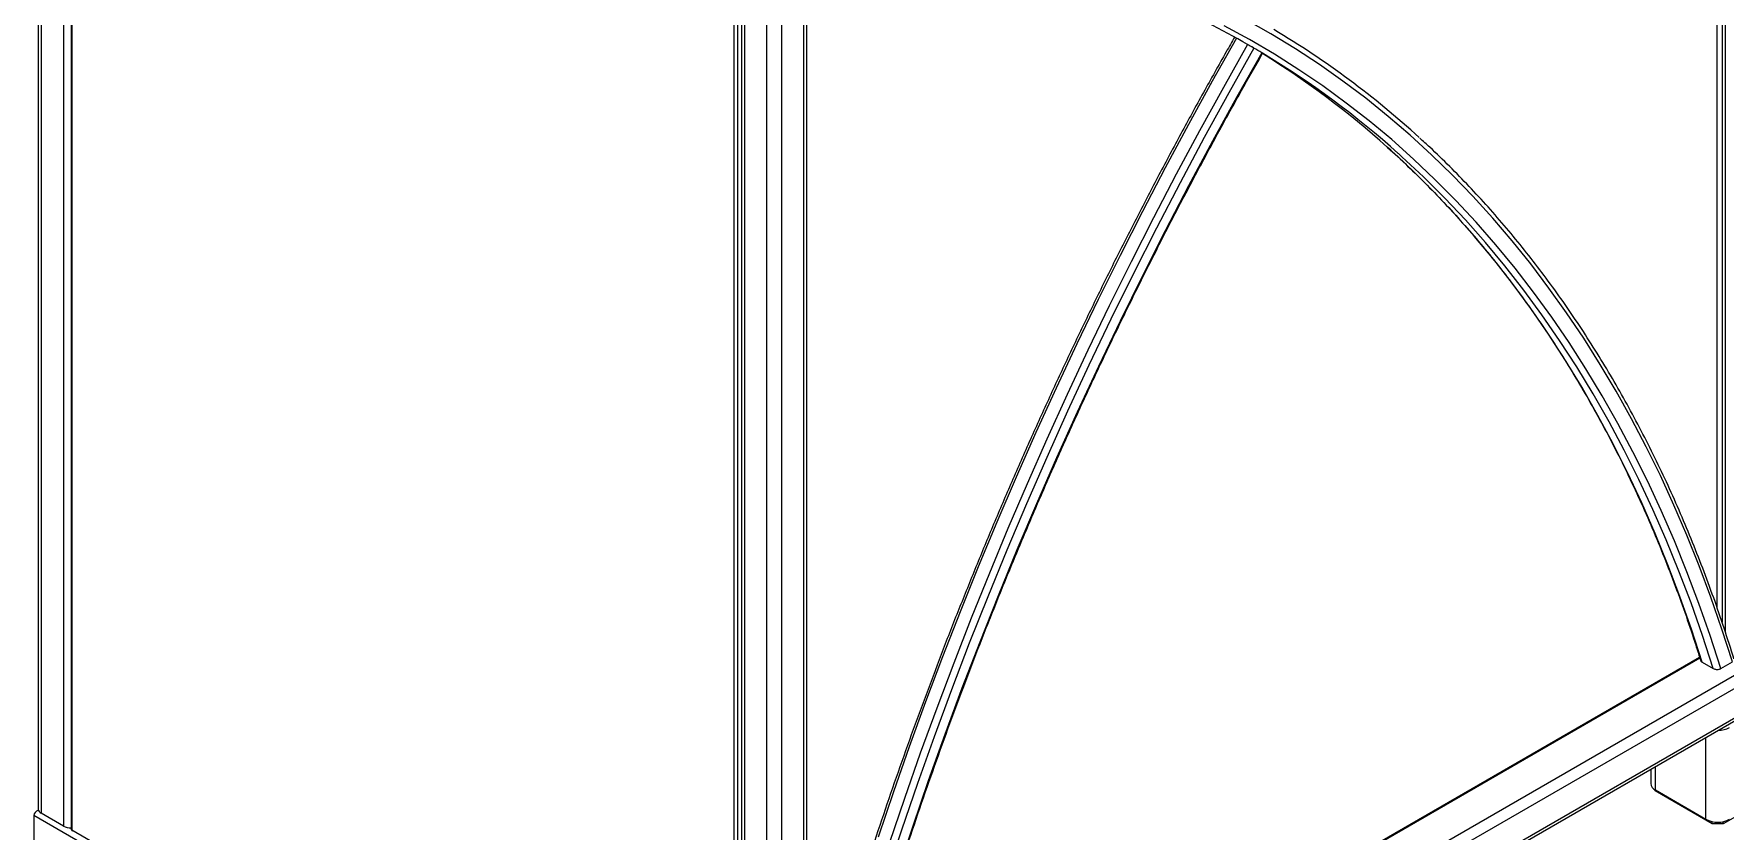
# Model space of a CAD drawing. Header units: millimetres. Extents: x -2163 to 3777, y -950 to 3250.
# Drawn here: x 1822 to 3115, y 598 to 1207 of the extents above; entities that cross this region are included whole.
import ezdxf

# ---------------------------------------------------------------- set-up
doc = ezdxf.new("R2010")
doc.units = ezdxf.units.MM

# ---------------------------------------------------------------- blocks, each defined once
blk = doc.blocks.new('izometria')
for p, q in [((-4528.16, 1162.11), (-4528.16, 469.05)), ((-4526.99, 1161.43), (-4526.99, 467.42)), ((-4518.5, 1156.53), (-4518.5, 462.52)), ((-4515.61, 1136.69), (-4515.61, 461.58)), ((-4515.32, 1136.37), (-4515.32, 461.09)), ((-3884.69, 1009.92), (-3884.69, 540.46)), ((-3883.52, 1011.31), (-3883.52, 536.87)), ((-4259.46, 1006.99), (-4259.46, 313.93)), ((-4258.29, 1006.32), (-4258.29, 312.3)), ((-4235.66, 1006.36), (-4235.66, 312.3)), ((-4234.49, 313.93), (-4234.49, 1007.99)), ((-3886.7, 1007.54), (-3886.7, 546.25)), ((-4249.8, 1001.42), (-4249.8, 307.4)), ((-4244.14, 1001.46), (-4244.14, 307.4)), ((-4262.18, 314.95), (-4262.18, 990.23)), ((-4260.76, 315.12), (-4260.76, 990.06)), ((-4063.71, 759.97), (-4064.43, 760.39)), ((-3858.06, 527.83), (-4246.97, 303.32)), ((-4231.12, 331.73), (-3893.21, 526.8)), ((-4231.03, 332.12), (-3893.3, 527.08)), ((-3892.32, 525.2), (-3888.08, 522.75)), ((-3885.19, 522.79), (-3880.75, 525.35)), ((-3874.24, 523.39), (-4234.49, 315.43)), ((-3858.06, 516.4), (-4246.97, 291.89)), ((-4246.97, 290.87), (-3859.31, 514.67)), ((-3890.87, 465.12), (-3890.87, 496.44)), ((-3910.11, 476.23), (-3910.11, 485.34)), ((-3911.98, 484.26), (-3911.98, 478.84)), ((-3910.25, 475.98), (-3910.25, 476.31)), ((-3888.47, 463.41), (-3910.25, 475.98)), ((-3890.87, 465.12), (-3910.11, 476.23)), ((-3862.45, 475.98), (-3884.23, 463.41)), ((-4529.82, 466.6), (-4529.82, 455.17)), ((-4246.97, 303.32), (-4529.82, 466.6)), ((-4528.09, 468.61), (-4528.57, 468.33)), ((-4518.5, 462.52), (-4526.99, 467.42)), ((-4515.32, 461.09), (-4262.18, 314.95)), ((-3888.47, 463.41), (-3888.47, 464.25)), ((-3884.23, 463.41), (-3888.47, 463.41)), ((-3884.23, 463.41), (-3884.23, 464.25))]:
    blk.add_line(p, q)
at = {"flags": 128}
for points in [[(-3885.19, 522.79), (-3889.26, 535.34), (-3893.58, 547.67), (-3898.14, 559.75), (-3902.94, 571.6), (-3907.98, 583.2), (-3913.26, 594.54), (-3918.78, 605.63), (-3924.53, 616.47), (-3930.51, 627.04), (-3936.72, 637.34), (-3943.16, 647.37), (-3949.82, 657.13), (-3956.71, 666.61), (-3963.82, 675.81), (-3971.15, 684.73), (-3978.69, 693.35), (-3986.44, 701.69), (-3994.41, 709.73), (-4002.58, 717.48), (-4010.95, 724.93), (-4019.52, 732.07), (-4028.3, 738.92), (-4037.27, 745.45), (-4046.42, 751.67), (-4055.77, 757.59), (-4065.3, 763.18), (-4075.01, 768.47)], [(-3880.75, 525.35), (-3884.75, 537.78), (-3888.99, 549.99), (-3893.47, 561.98), (-3898.18, 573.72), (-3903.12, 585.23), (-3908.29, 596.49), (-3913.7, 607.51), (-3919.33, 618.27), (-3925.19, 628.79), (-3931.27, 639.04), (-3937.57, 649.03), (-3944.1, 658.76), (-3950.84, 668.22), (-3957.79, 677.4), (-3964.96, 686.31), (-3972.34, 694.95), (-3979.92, 703.3), (-3987.71, 711.37), (-3995.71, 719.15), (-4003.9, 726.64), (-4012.29, 733.84), (-4020.87, 740.74), (-4029.64, 747.35), (-4038.6, 753.65), (-4047.74, 759.66), (-4057.07, 765.36), (-4066.57, 770.75)], [(-4070.23, 763.73), (-4079.5, 747.3), (-4088.59, 730.77), (-4097.5, 714.15), (-4106.22, 697.45), (-4114.75, 680.68), (-4123.09, 663.83), (-4131.24, 646.92), (-4139.19, 629.95), (-4146.93, 612.93), (-4154.47, 595.87), (-4161.81, 578.76), (-4168.94, 561.62), (-4175.85, 544.44), (-4182.55, 527.25), (-4189.04, 510.04), (-4195.31, 492.81), (-4201.36, 475.59), (-4207.18, 458.36)], [(-4065.99, 761.28), (-4075.26, 744.85), (-4084.35, 728.32), (-4093.26, 711.7), (-4101.98, 695), (-4110.51, 678.23), (-4118.85, 661.38), (-4127, 644.47), (-4134.94, 627.51), (-4142.69, 610.49), (-4150.23, 593.42), (-4157.57, 576.31), (-4164.69, 559.17), (-4171.61, 541.99), (-4178.31, 524.8), (-4184.8, 507.59), (-4191.07, 490.36), (-4197.11, 473.14), (-4202.94, 455.91)], [(-4063.57, 759.89), (-4073.18, 742.85), (-4082.59, 725.71), (-4091.81, 708.48), (-4100.82, 691.15), (-4109.63, 673.75), (-4118.24, 656.28), (-4126.63, 638.73), (-4134.8, 621.12), (-4142.76, 603.46), (-4150.5, 585.76), (-4158.02, 568), (-4165.31, 550.22), (-4172.37, 532.41), (-4179.21, 514.57), (-4185.8, 496.72), (-4192.16, 478.86), (-4198.29, 461), (-4204.17, 443.15)], [(-4060.58, 758.14), (-4070.1, 741.27), (-4079.42, 724.3), (-4088.54, 707.23), (-4097.47, 690.08), (-4106.2, 672.85), (-4114.72, 655.54), (-4123.03, 638.17), (-4131.14, 620.74), (-4139.03, 603.25), (-4146.7, 585.72), (-4154.15, 568.14), (-4161.38, 550.53), (-4168.38, 532.9), (-4175.16, 515.24), (-4181.7, 497.56), (-4188.01, 479.88), (-4194.09, 462.19), (-4199.93, 444.51)], [(-3892.32, 525.2), (-3896.44, 537.86), (-3900.81, 550.27), (-3905.42, 562.45), (-3910.28, 574.38), (-3915.38, 586.05), (-3920.73, 597.48), (-3926.32, 608.64), (-3932.14, 619.53), (-3938.2, 630.16), (-3944.5, 640.52), (-3951.03, 650.6), (-3957.78, 660.39), (-3964.77, 669.91), (-3971.98, 679.14), (-3979.41, 688.08), (-3987.05, 696.72), (-3994.92, 705.07), (-4003, 713.12), (-4011.28, 720.86), (-4012.66, 722.1)], [(-3888.08, 522.75), (-3892.2, 535.41), (-3896.56, 547.82), (-3901.18, 560), (-3906.04, 571.93), (-3911.14, 583.61), (-3916.49, 595.03), (-3922.07, 606.19), (-3927.9, 617.08), (-3933.96, 627.71), (-3940.26, 638.07), (-3946.78, 648.15), (-3953.54, 657.95), (-3960.52, 667.46), (-3967.73, 676.69), (-3975.16, 685.63), (-3982.81, 694.27), (-3990.68, 702.62), (-3998.75, 710.67), (-4007.04, 718.41), (-4008.41, 719.65)]]:
    blk.add_lwpolyline(points, dxfattribs=at)
for centre, radius, start, end in [((-4234.88, 466.1), 340.09, 60.22412, 71.91138), ((-4231.98, 472.28), 343.29, 47.58591, 59.16324), ((-4221.45, 490.05), 312.63, 60.07477, 60.18058), ((-4231.22, 469.77), 335.08, 59.38544, 59.97786), ((-4239.65, 468.89), 340.06, 48.12425, 58.17755), ((-4235.22, 466.68), 339.76, 48.12204, 59.01105), ((-3886.15, 508.34), 9.19, 269.78528, 298.07469), ((-3908.78, 479.16), 3.22, 185.69464, 245.62535), ((-4526.16, 469.25), 2.01, 185.69417, 245.62537), ((-4515.77, 467.69), 5.85, 242.14581, 271.51312), ((-3886.35, 473.86), 9.84, 242.60978, 297.39022)]:
    blk.add_arc(centre, radius, start, end)
blk.add_ellipse((-4525.57, 466.6), major_axis=(4.24, 0), ratio=0.577382, start_param=2.201412, end_param=3.141593)
blk.add_ellipse((-4525.57, 466.6), major_axis=(4.24, 0), ratio=0.577382, start_param=2.201412, end_param=3.141593)
for points, knots in [([(-4070.96, 764.15), (-4072.03, 762.28), (-4076.06, 755.23), (-4082.93, 742.93), (-4091.51, 727.23), (-4099.92, 711.45), (-4108.16, 695.6), (-4116.23, 679.68), (-4124.13, 663.7), (-4131.85, 647.66), (-4139.39, 631.57), (-4146.76, 615.43), (-4153.94, 599.25), (-4160.93, 583.03), (-4167.74, 566.77), (-4174.36, 550.49), (-4180.79, 534.19), (-4187.02, 517.87), (-4193.06, 501.54), (-4198.9, 485.2), (-4204.54, 468.85), (-4209.98, 452.51), (-4215.22, 436.18), (-4220.25, 419.86), (-4225.08, 403.56), (-4229.69, 387.28), (-4232.82, 375.92), (-4234.35, 369.98), (-4234.49, 369.46)], [0, 0, 0, 0, 0.014788, 0.055671, 0.096554, 0.137438, 0.178321, 0.219204, 0.260088, 0.300971, 0.341855, 0.382739, 0.423623, 0.464507, 0.505391, 0.546275, 0.58716, 0.628045, 0.66893, 0.709815, 0.7507, 0.791586, 0.832472, 0.873359, 0.914245, 0.955132, 0.996019, 1, 1, 1, 1]), ([(-4233.37, 322.14), (-4232.95, 323.97), (-4231.31, 331.14), (-4228.28, 343.68), (-4224.22, 359.79), (-4219.94, 375.94), (-4215.45, 392.11), (-4210.75, 408.32), (-4205.85, 424.54), (-4200.74, 440.78), (-4195.43, 457.03), (-4189.92, 473.29), (-4184.21, 489.55), (-4178.3, 505.8), (-4172.19, 522.05), (-4165.89, 538.28), (-4159.4, 554.49), (-4152.71, 570.67), (-4145.84, 586.83), (-4138.78, 602.95), (-4131.54, 619.03), (-4124.12, 635.07), (-4116.52, 651.05), (-4108.74, 666.98), (-4100.78, 682.85), (-4092.66, 698.65), (-4084.36, 714.39), (-4075.9, 730.05), (-4067.87, 744.57), (-4062.6, 753.84), (-4060.26, 757.95)], [0, 0, 0, 0, 0.012602, 0.049447, 0.086293, 0.123139, 0.159986, 0.196832, 0.233679, 0.270527, 0.307374, 0.344222, 0.38107, 0.417919, 0.454767, 0.491616, 0.528465, 0.565314, 0.602163, 0.639013, 0.675862, 0.712712, 0.749562, 0.786412, 0.823262, 0.860112, 0.896962, 0.933812, 0.970662, 1, 1, 1, 1]), ([(-4063.57, 759.89), (-4063.61, 759.92), (-4063.77, 760.01), (-4064.14, 760.22), (-4064.7, 760.54), (-4065.29, 760.88), (-4065.72, 761.13), (-4065.94, 761.26), (-4065.99, 761.28)], [0, 0, 0, 0, 0.074057, 0.288719, 0.503372, 0.718022, 0.932665, 1, 1, 1, 1]), ([(-4064.43, 760.39), (-4064.48, 760.41), (-4064.59, 760.48), (-4064.84, 760.63), (-4065.14, 760.8), (-4065.36, 760.92), (-4065.46, 760.98), (-4065.49, 761)], [0, 0, 0, 0, 0.151888, 0.407817, 0.663736, 0.91965, 1, 1, 1, 1]), ([(-4060.28, 757.96), (-4060.28, 757.96), (-4060.25, 757.94), (-4060.35, 758.01), (-4060.52, 758.1), (-4060.58, 758.14)], [0, 0, 0, 0, 0.102748, 0.643768, 1, 1, 1, 1]), ([(-3880.16, 526.42), (-3880.46, 527.4), (-3881.98, 532.35), (-3884.87, 541.13), (-3888.91, 552.68), (-3893.16, 564.02), (-3897.63, 575.15), (-3902.3, 586.06), (-3907.19, 596.76), (-3912.27, 607.24), (-3917.57, 617.5), (-3923.06, 627.53), (-3928.76, 637.33), (-3934.66, 646.89), (-3940.75, 656.23), (-3947.04, 665.32), (-3953.52, 674.17), (-3960.19, 682.78), (-3967.05, 691.13), (-3974.1, 699.24), (-3981.33, 707.1), (-3988.76, 714.7), (-3995.05, 720.84), (-3998.95, 724.36), (-4000.24, 725.53)], [0, 0, 0, 0, 0.011901, 0.060141, 0.108381, 0.156618, 0.204853, 0.253084, 0.301313, 0.349538, 0.39776, 0.445978, 0.494192, 0.542402, 0.590607, 0.638807, 0.687003, 0.735194, 0.78338, 0.831562, 0.879738, 0.92791, 0.976077, 1, 1, 1, 1]), ([(-4012.88, 722.25), (-4012.76, 722.15), (-4010.03, 719.77), (-4004.84, 714.88), (-3997.34, 707.56), (-3990.05, 699.95), (-3982.93, 692.1), (-3975.99, 683.99), (-3969.25, 675.64), (-3962.69, 667.04), (-3956.33, 658.2), (-3950.15, 649.12), (-3944.18, 639.8), (-3938.4, 630.25), (-3932.82, 620.47), (-3927.44, 610.45), (-3922.26, 600.22), (-3917.28, 589.76), (-3912.52, 579.08), (-3907.95, 568.18), (-3903.6, 557.08), (-3899.46, 545.76), (-3895.88, 535.34), (-3893.77, 528.59), (-3892.88, 525.77)], [0, 0, 0, 0, 0.002227, 0.050425, 0.09862, 0.146811, 0.194997, 0.243178, 0.291355, 0.339527, 0.387693, 0.435855, 0.484012, 0.532164, 0.580312, 0.628456, 0.676595, 0.72473, 0.772861, 0.820989, 0.869114, 0.917236, 0.965356, 1, 1, 1, 1]), ([(-3892.85, 525.78), (-3892.85, 525.77), (-3892.84, 525.63), (-3892.65, 525.42), (-3892.41, 525.26), (-3892.32, 525.2)], [0, 0, 0, 0, 0.0466379, 0.6403135, 1, 1, 1, 1]), ([(-3888.08, 522.75), (-3887.89, 522.64), (-3887.66, 522.55), (-3887.29, 522.47), (-3887.16, 522.45), (-3886.89, 522.42), (-3886.76, 522.42), (-3886.36, 522.43), (-3886.09, 522.46), (-3885.72, 522.56), (-3885.61, 522.6), (-3885.39, 522.68), (-3885.28, 522.73), (-3885.19, 522.79)], [0, 0, 0, 0, 0.25, 0.25, 0.375, 0.375, 0.5, 0.5, 0.75, 0.75, 0.875, 0.875, 1, 1, 1, 1]), ([(-4515.04, 460.59), (-4515.04, 460.59), (-4515.11, 460.61), (-4515.25, 460.78), (-4515.3, 460.99), (-4515.32, 461.09)], [0, 0, 0, 0, 0.000095, 0.500052, 1, 1, 1, 1])]:
    blk.add_open_spline(points, degree=3, knots=knots)
blk.add_open_spline([(-4515.32, 461.09), (-4515.5, 461.23), (-4515.61, 461.4), (-4515.61, 461.58)], degree=3)

msp = doc.modelspace()

# ---------------------------------------------------------------- block references
at = {"xscale": 2, "yscale": 2, "zscale": 2}
msp.add_blockref('izometria', (10881.79, -323.31), dxfattribs=at)

doc.saveas('drawing.dxf')
